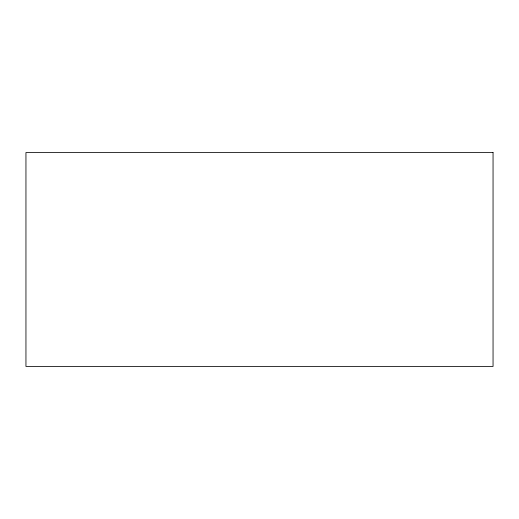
<?xml version="1.0" encoding="UTF-8"?>
<svg xmlns="http://www.w3.org/2000/svg" width="519" height="519" viewBox="0 0 519 519"><rect width="100%" height="100%" fill="white"/><g stroke="black" fill="none" stroke-linecap="round" stroke-linejoin="round"><path stroke-width="0.78" d="M493.05 152.56L25.95 152.56L25.95 366.44L493.05 366.44L493.05 152.56"/></g></svg>
